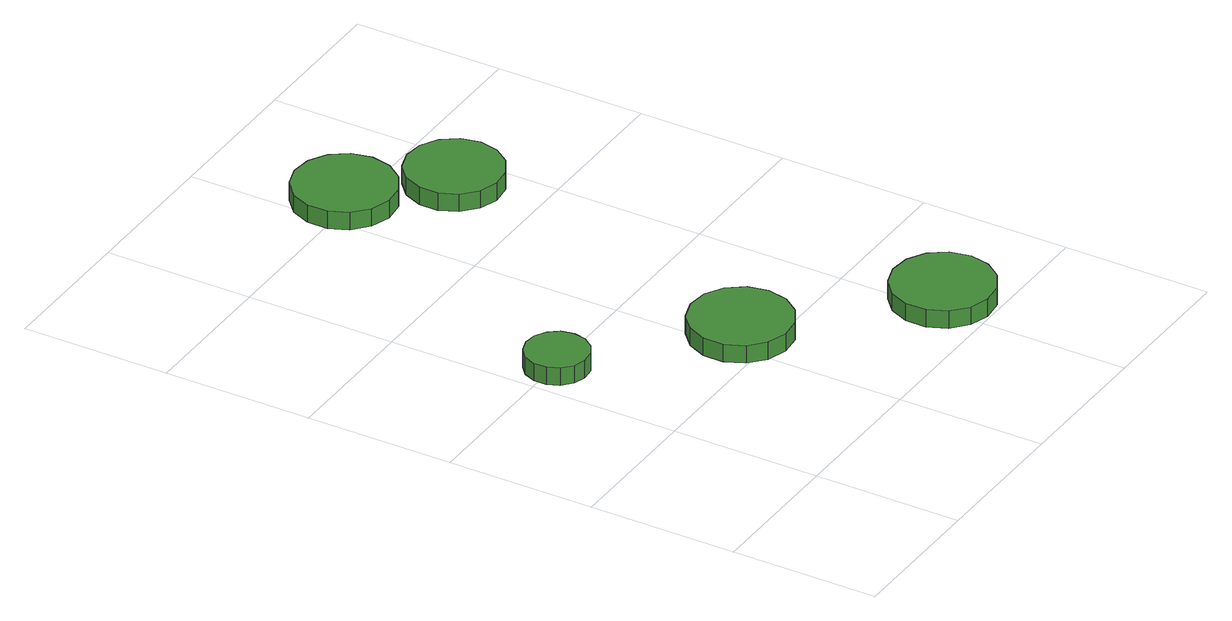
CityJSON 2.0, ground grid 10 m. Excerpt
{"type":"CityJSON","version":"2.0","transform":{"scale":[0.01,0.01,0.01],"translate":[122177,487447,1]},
"CityObjects":{
"tree1":{"type":"SolitaryVegetationObject","attributes":{"function":"something"},"geometry":[{"type":"MultiSurface","lod":"1","boundaries":[[[0,1,2,3,4,5,6,7,8,9,10,11,12,13,14]],[[15,16,17,18,19,20,21,22,23,24,25,26,27,28,29]],[[0,29,28,1]],[[1,28,27,2]],[[2,27,26,3]],[[3,26,25,4]],[[4,25,24,5]],[[5,24,23,6]],[[6,23,22,7]],[[7,22,21,8]],[[8,21,20,9]],[[9,20,19,10]],[[10,19,18,11]],[[11,18,17,12]],[[12,17,16,13]],[[13,16,15,14]],[[14,15,29,0]]]}]},
"tree2":{"type":"SolitaryVegetationObject","attributes":{"function":"something"},"geometry":[{"type":"MultiSurface","lod":"1","boundaries":[[[30,31,32,33,34,35,36,37,38,39,40,41,42,43,44]],[[45,46,47,48,49,50,51,52,53,54,55,56,57,58,59]],[[30,59,58,31]],[[31,58,57,32]],[[32,57,56,33]],[[33,56,55,34]],[[34,55,54,35]],[[35,54,53,36]],[[36,53,52,37]],[[37,52,51,38]],[[38,51,50,39]],[[39,50,49,40]],[[40,49,48,41]],[[41,48,47,42]],[[42,47,46,43]],[[43,46,45,44]],[[44,45,59,30]]]}]},
"tree3":{"type":"SolitaryVegetationObject","attributes":{"function":"something"},"geometry":[{"type":"MultiSurface","lod":"1","boundaries":[[[60,61,62,63,64,65,66,67,68,69,70,71,72,73,74]],[[75,76,77,78,79,80,81,82,83,84,85,86,87,88,89]],[[60,89,88,61]],[[61,88,87,62]],[[62,87,86,63]],[[63,86,85,64]],[[64,85,84,65]],[[65,84,83,66]],[[66,83,82,67]],[[67,82,81,68]],[[68,81,80,69]],[[69,80,79,70]],[[70,79,78,71]],[[71,78,77,72]],[[72,77,76,73]],[[73,76,75,74]],[[74,75,89,60]]]}]},
"tree4":{"type":"SolitaryVegetationObject","attributes":{"function":"something"},"geometry":[{"type":"MultiSurface","lod":"1","boundaries":[[[90,91,92,93,94,95,96,97,98,99,100,101,102,103,104]],[[105,106,107,108,109,110,111,112,113,114,115,116,117,118,119]],[[90,119,118,91]],[[91,118,117,92]],[[92,117,116,93]],[[93,116,115,94]],[[94,115,114,95]],[[95,114,113,96]],[[96,113,112,97]],[[97,112,111,98]],[[98,111,110,99]],[[99,110,109,100]],[[100,109,108,101]],[[101,108,107,102]],[[102,107,106,103]],[[103,106,105,104]],[[104,105,119,90]]]}]},
"tree5":{"type":"SolitaryVegetationObject","attributes":{"function":"something"},"geometry":[{"type":"MultiSurface","lod":"1","boundaries":[[[120,121,122,123,124,125,126,127,128,129,130,131,132,133,134]],[[135,136,137,138,139,140,141,142,143,144,145,146,147,148,149]],[[120,149,148,121]],[[121,148,147,122]],[[122,147,146,123]],[[123,146,145,124]],[[124,145,144,125]],[[125,144,143,126]],[[126,143,142,127]],[[127,142,141,128]],[[128,141,140,129]],[[129,140,139,130]],[[130,139,138,131]],[[131,138,137,132]],[[132,137,136,133]],[[133,136,135,134]],[[134,135,149,120]]]}]}
},
"vertices":[
[479,1987,136],[461,2073,136],[409,2143,136],[334,2187,136],[247,2196,136],[164,2169,136],[99,2111,136],[63,2031,136],[63,1944,136],[99,1864,136],[164,1805,136],[247,1778,136],[334,1787,136],[409,1831,136],[461,1902,136],[461,1902,11],[409,1831,11],[334,1787,11],[247,1778,11],[164,1805,11],[99,1864,11],[63,1944,11],[63,2031,11],[99,2111,11],[164,2169,11],[247,2196,11],[334,2187,11],[409,2143,11],[461,2073,11],[479,1987,11],
[1500,1214,136],[1471,1351,136],[1388,1464,136],[1267,1535,136],[1127,1549,136],[994,1506,136],[889,1412,136],[832,1284,136],[832,1143,136],[889,1015,136],[994,921,136],[1127,878,136],[1267,893,136],[1388,963,136],[1471,1076,136],[1471,1076,11],[1388,963,11],[1267,893,11],[1127,878,11],[994,921,11],[889,1015,11],[832,1143,11],[832,1284,11],[889,1412,11],[994,1506,11],[1127,1549,11],[1267,1535,11],[1388,1464,11],[1471,1351,11],[1500,1214,11],
[2461,350,137],[2432,488,137],[2350,601,137],[2228,671,137],[2088,686,137],[1955,643,137],[1851,549,137],[1794,421,137],[1794,280,137],[1851,152,137],[1955,58,137],[2088,15,137],[2228,29,137],[2350,100,137],[2432,213,137],[2432,213,12],[2350,100,12],[2228,29,12],[2088,15,12],[1955,58,12],[1851,152,12],[1794,280,12],[1794,421,12],[1851,549,12],[1955,643,12],[2088,686,12],[2228,671,12],[2350,601,12],[2432,488,12],[2461,350,12],
[1567,4050,147],[1537,4188,147],[1455,4301,147],[1333,4371,147],[1194,4386,147],[1060,4343,147],[956,4249,147],[899,4121,147],[899,3980,147],[956,3852,147],[1060,3758,147],[1194,3715,147],[1333,3729,147],[1455,3800,147],[1537,3913,147],[1537,3913,22],[1455,3800,22],[1333,3729,22],[1194,3715,22],[1060,3758,22],[956,3852,22],[899,3980,22],[899,4121,22],[956,4249,22],[1060,4343,22],[1194,4386,22],[1333,4371,22],[1455,4301,22],[1537,4188,22],[1567,4050,22],
[2049,3569,147],[2021,3699,147],[1943,3806,147],[1828,3872,147],[1696,3886,147],[1570,3845,147],[1471,3756,147],[1417,3635,147],[1417,3502,147],[1471,3381,147],[1570,3292,147],[1696,3251,147],[1828,3265,147],[1943,3331,147],[2021,3439,147],[2021,3439,22],[1943,3331,22],[1828,3265,22],[1696,3251,22],[1570,3292,22],[1471,3381,22],[1417,3502,22],[1417,3635,22],[1471,3756,22],[1570,3845,22],[1696,3886,22],[1828,3872,22],[1943,3806,22],[2021,3699,22],[2049,3569,22]
]}
